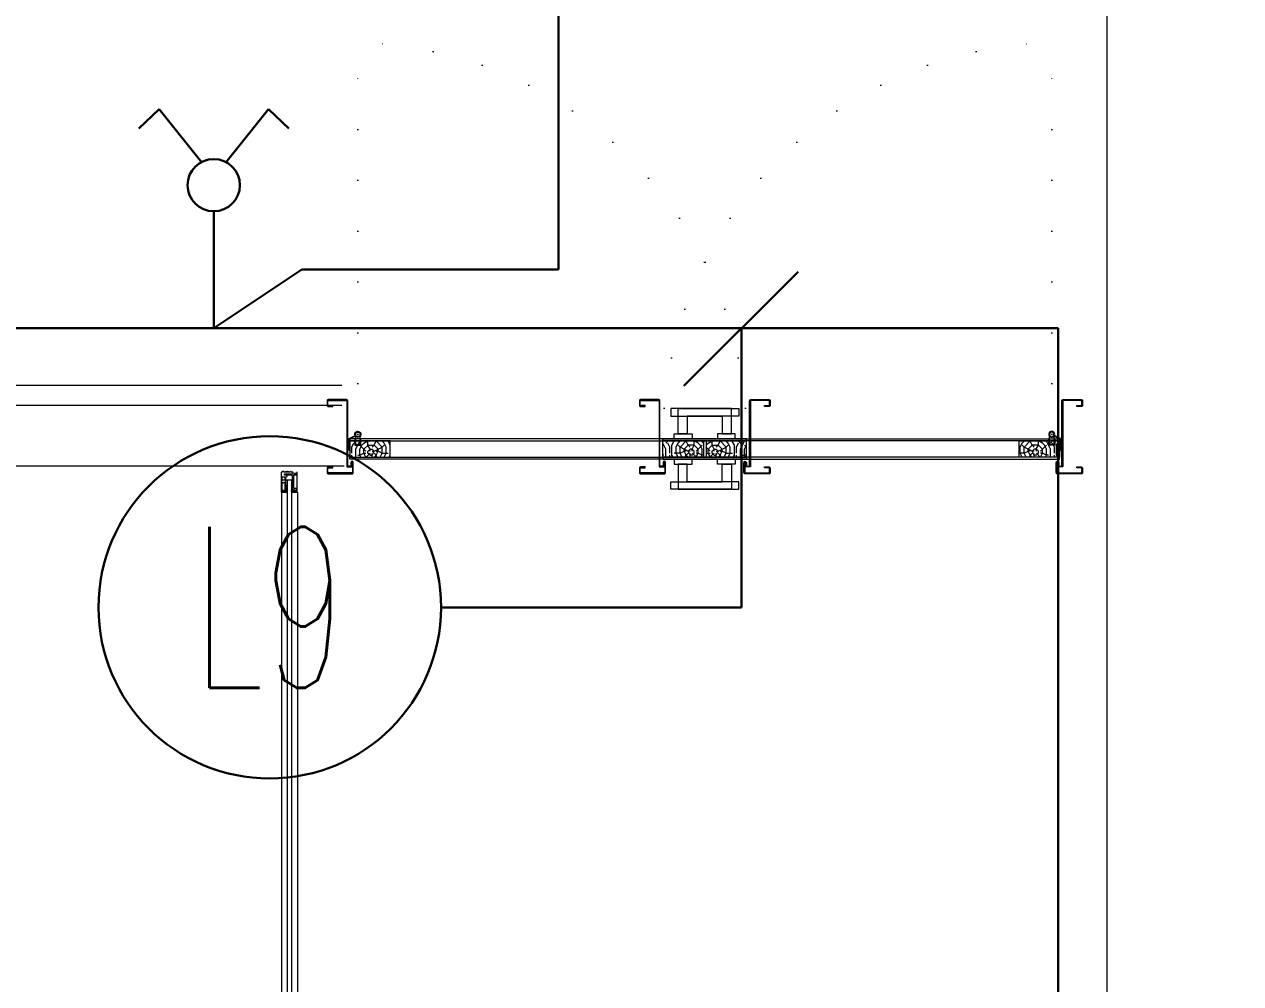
# Model space of a CAD drawing. Header units: metres. Extents: x -13316 to 152404, y -3899 to 30226.
# Drawn here: x 84911.8 to 85213.2, y 3106.5 to 3344.4 of the extents above; entities that cross this region are included whole.
import ezdxf
from ezdxf.enums import TextEntityAlignment as Align

# ---------------------------------------------------------------- set-up
doc = ezdxf.new("R2010")
doc.units = ezdxf.units.M
doc.header["$LTSCALE"] = 100
doc.header["$MEASUREMENT"] = 0
doc.linetypes.add('DOT2', pattern=[0.125, 0, -0.125])
doc.linetypes.add('HIDDEN', pattern=[0.375, 0.25, -0.125])
doc.layers.get('0').update_dxf_attribs({"color": 9, "lineweight": 9})
for name, color, linetype, lineweight in [('0 @ 1', 9, 'Continuous', 9), ('00', 9, 'Continuous', 9), ('01', 9, 'Continuous', 9), ('06C @ 1', 9, 'Continuous', 9), ('06D', 9, 'Continuous', 9), ('09', 9, 'Continuous', 9), ('10', 9, 'Continuous', 9), ('12', 9, 'Continuous', 9), ('15', 9, 'Continuous', 9), ('20', 9, 'DOT2', 9), ('E-KABLO', 7, 'Continuous', 30), ('E-KOMÜTATÖR ANAHTAR', 7, 'Continuous', 30), ('E-LINYE', 7, 'Continuous', 30)]:
    doc.layers.add(name, color=color, linetype=linetype, lineweight=lineweight)
doc.styles.add('E-YAZI', font='txttw.shx')
pattern_1 = [(225, (-604.72494, -2171.82614), (-0.0883883476, 0.0883883476), []), (135, (-604.72494, -2171.82614), (0.0883883476, 0.0883883476), [])]

# ---------------------------------------------------------------- blocks, each defined once
blk = doc.blocks.new('100_KOMÜTATÖR ANAHTAR')
at = {"layer": 'E-KOMÜTATÖR ANAHTAR', "color": 4}
for p, q in [((-1.695, 5.222), (-2.326, 4.622)), ((-0.372, 3.563), (-1.695, 5.222)), ((0.372, 3.563), (1.695, 5.222)), ((1.695, 5.222), (2.326, 4.622)), ((0, 2.053), (0, 0))]:
    blk.add_line(p, q, dxfattribs=at)
blk.add_circle((0, 2.863), 0.81, dxfattribs=at)
blk = doc.blocks.new('1.Bod.Ara.Sitatik Elk')
at = {"layer": '01'}
blk.add_lwpolyline([(900, -5950), (900, -5950), (900, -5950), (900, -5400), (1170, -5400), (1170, -5950), (1170, -5950), (1170, -5950), (1210, -5950), (1210, -5350), (860, -5350), (860, -5950), (900, -5950)], dxfattribs=at)
blk = doc.blocks.new('p-strahle-alüminyumdoğramaprofili')
at = {"layer": '10'}
h = blk.add_hatch(dxfattribs=at)
h.set_pattern_fill('NET', color=256, angle=315, style=0)
h.set_pattern_definition(pattern_1)
h.paths.add_polyline_path([(-4.62, 2.65), (-4.68, 2.65), (-4.72, 2.75), (-4.72, 2.8), (-4.69, 2.8), (-4.69, 2.92), (-4.98, 2.92), (-4.98, 2.8), (-4.95, 2.8), (-4.99, 2.65), (-5.08, 2.66), (-5.25, 2.28), (-5.14, 2.28), (-5.14, 2.33), (-4.98, 2.52, 0.2599), (-4.9, 2.28), (-4.66, 2.28, 0.382682)])
h.paths.add_polyline_path([(-4.86, 2.52), (-4.67, 2.52, -2.16717)], flags=16)
h = blk.add_hatch(dxfattribs=at)
h.set_pattern_fill('NET', color=256, angle=315, style=0)
h.set_pattern_definition(pattern_1)
h.paths.add_polyline_path([(-4.62, 0.88), (-4.68, 0.88), (-4.72, 0.77), (-4.72, 0.73), (-4.69, 0.73), (-4.69, 0.6), (-4.98, 0.6), (-4.98, 0.73), (-4.95, 0.73), (-4.99, 0.88), (-5.08, 0.87), (-5.25, 1.24), (-5.14, 1.24), (-5.14, 1.2), (-4.98, 1.01, -0.2599), (-4.9, 1.24), (-4.66, 1.24, -0.382682)])
h.paths.add_polyline_path([(-4.86, 1), (-4.67, 1, 2.16717)], flags=16)
h = blk.add_hatch(dxfattribs=at)
h.set_pattern_fill('NET', color=256, angle=315, style=0)
h.set_pattern_definition([(225, (-608.45214, -2173.53612), (-0.0883883476, 0.0883883476), []), (135, (-608.45214, -2173.53612), (0.0883883476, 0.0883883476), [])])
h.paths.add_polyline_path([(-3.45, 2.28), (-3.45, 2.57), (-4.49, 2.57), (-4.49, 2.28)])
h = blk.add_hatch(dxfattribs=at)
h.set_pattern_fill('NET', color=256, angle=315, style=0)
h.set_pattern_definition([(225, (-608.45214, -2180.04526), (-0.0883883476, 0.0883883476), []), (135, (-608.45214, -2180.04526), (0.0883883476, 0.0883883476), [])])
h.paths.add_polyline_path([(-3.45, 0.93), (-3.45, 1.24), (-4.49, 1.24), (-4.49, 0.93)])
h = blk.add_hatch(dxfattribs=at)
h.set_pattern_fill('NET', color=256, angle=315, style=0)
h.set_pattern_definition([(225, (-629.50454, -2177.58922), (-0.0883883476, 0.0883883476), []), (135, (-629.50454, -2177.58922), (0.0883883476, 0.0883883476), [])])
h.paths.add_polyline_path([(0, 0.68), (0, 1.75), (-0.18, 1.75), (-0.18, 0.68)])
for points in [[(-4.92, 3.6), (-4.92, 3.16), (-4.61, 3.16), (-4.61, 2.87), (-4.52, 2.87), (-4.62, 2.65), (-4.68, 2.65), (-4.72, 2.75), (-4.72, 2.8), (-4.69, 2.8), (-4.69, 3.05), (-4.98, 3.05), (-4.98, 2.8), (-4.95, 2.8), (-4.99, 2.65), (-5.08, 2.66), (-5.07, 3.76), (-0.11, 3.76)], [(-5.08, 2.66), (-5.25, 2.28)], [(-5.09, 0.88), (-5.25, 1.24)], [(-4.98, 2.52), (-5.14, 2.33), (-5.14, 2.28)], [(-4.98, 1.01), (-5.14, 1.2), (-5.14, 1.24)], [(-4.69, 2.92), (-4.98, 2.92)], [(-4.71, 0.6), (-4.98, 0.6)], [(-2.83, 0.2), (-2.67, 0.2), (-2.67, -0.04), (-4.87, -0.04), (-4.87, 0.19), (-4.57, 0.19), (-4.57, 0.73), (-2.67, 0.73)], [(-4.52, 2.87), (-4.49, 2.87), (-4.49, 2.26)], [(-4.49, 0.93), (-4.49, 0.93), (-4.49, 1.26)], [(-3.45, 2.26), (-3.45, 2.57)], [(-3.45, 1.26), (-3.45, 0.93)], [(-2.08, 0.93), (-2.08, 2.57)], [(-0.18, 0.68), (0, 0.68), (0, 1.75)], [(-0.18, 1.75), (0, 1.75)]]:
    blk.add_lwpolyline(points, dxfattribs=at)
for points in [[(-0.57, 3.26), (-0.57, 3.62), (-4.89, 3.62), (-4.89, 3.65, 0.561743), (-4.97, 3.66, 0.595966), (-4.92, 3.6, -2.204878)], [(-4.61, 2.87), (-4.49, 3.45, -0.833203), (-4.18, 3.44, -0.447088)], [(-4.18, 3.44), (-4.18, 2.99, 0.414214), (-4.07, 2.89), (-0.82, 2.89), (-0.82, 3.62)], [(-0.11, 3.76), (-0.11, 3.62), (-0.45, 3.62), (-0.45, 3.14, -1), (-0.66, 3.14)], [(-0.66, 3.14, -0.305404), (-0.57, 3.26, -5.773092)], [(-4.67, 2.52), (-4.86, 2.52, 1)], [(-4.67, 1), (-4.86, 1, -1)], [(-4.49, 2.57), (-1.23, 2.57, -0.414214), (-0.9, 2.25), (-0.9, 1.22)], [(-2.67, 0.73), (-2.67, 0.32), (-2.83, 0.32, 1), (-2.83, 0.2, -1)]]:
    blk.add_lwpolyline(points, format="xyb", dxfattribs=at)
for points in [[(-0.18, 2.74), (-0.18, 2.21), (0, 2.21), (0, 2.08), (-0.18, 2.08), (-0.18, 0.43), (0, 0.43), (0, 0), (-0.12, 0), (-0.12, -0.24), (-5.09, -0.24), (-5.09, 0.88), (-4.98, 0.88), (-4.94, 0.7), (-4.99, 0.7), (-4.99, 0.33), (-4.71, 0.33), (-4.71, 0.88), (-4.56, 0.88), (-4.52, 0.93), (-1.28, 0.93), (-1.2, 1.22), (-0.9, 1.22), (-0.9, 0.62), (-0.58, 0.62), (-0.58, 2.74)], [(-2.03, 0.78), (-1.35, 0.78), (-1.35, 0.08), (-1.28, 0.04), (-1.28, -0.04), (-2.09, -0.04), (-2.09, 0.1), (-2.03, 0.15)]]:
    blk.add_lwpolyline(points, close=True, dxfattribs=at)
for centre, radius, start, end in [((-4.73, 2.47), 0.253, 168.6676, 234.1258), ((-4.73, 1.06), 0.253, 125.8742, 191.3324), ((-4.77, 2.44), 0.125, 139.5402, 40.4598), ((-4.77, 1.08), 0.125, 319.5402, 220.4598), ((-4.84, 2.48), 0.273, 305.9738, 36.4289), ((-4.84, 1.04), 0.273, 323.5711, 54.0262)]:
    blk.add_arc(centre, radius, start, end, dxfattribs=at)
blk = doc.blocks.new('p-kapı kolu')
for points in [[(2.2, 0), (2.2, -1.25), (-2.2, -1.25), (-2.2, 0), (2.2, 0)], [(1.225, -1.25), (1.225, -7.5), (-13.775, -7.5), (-13.775, -5.625), (-1.025, -5.625), (-1.025, -5.625), (-1.025, -1.25), (1.225, -1.25)]]:
    blk.add_lwpolyline(points)
blk = doc.blocks.new('K-AH-01')
at = {"layer": '09'}
h = blk.add_hatch(dxfattribs=at)
h.set_pattern_fill('LOGEND', color=256, scale=10, style=0)
h.set_pattern_definition([(7e-15, (-3944.073, -2726.897), (10, 10), [3, -7]), (7e-15, (-3944.073, -2726.397), (10, 10), [3, -7]), (7e-15, (-3943.573, -2725.397), (10, 10), [2, -8]), (7e-15, (-3943.073, -2724.397), (10, 10), [1.5, -8.5]), (7e-15, (-3943.073, -2723.397), (10, 10), [1, -9]), (7e-15, (-3945.573, -2722.397), (10, 10), [0.5, -2.5, 0.5, -6.5]), (7e-15, (-3944.073, -2721.897), (10, 10), [0.5, -4, 1.5, -4]), (7e-15, (-3942.073, -2721.397), (10, 10), [0.5, -0.5, 0.5, -8.5]), (7e-15, (-3942.573, -2720.897), (10, 10), [0.5, -9.5]), (7e-15, (-3943.073, -2719.897), (10, 10), [1.5, -8.5]), (7e-15, (-3943.073, -2718.897), (10, 10), [2, -8]), (7e-15, (-3943.573, -2717.897), (10, 10), [2.5, -3, 0.5, -4]), (90, (-3947.573, -2723.897), (-10, 10), [0.5, -1, 2.5, -6]), (90, (-3947.073, -2722.897), (-10, 10), [0.5, -0.5, 1.5, -7.5]), (90, (-3946.573, -2718.897), (-10, 10), [1, -9]), (90, (-3946.073, -2722.897), (-10, 10), [2, -3, 0.5, -4.5]), (90, (-3945.573, -2717.397), (-10, 10), [0.5, -9.5]), (90, (-3945.073, -2722.397), (-10, 10), [1.5, -8.5]), (90, (-3944.073, -2721.897), (-10, 10), [1, -9]), (90, (-3943.073, -2721.897), (-10, 10), [0.5, -1.5, 1.5, -6.5]), (90, (-3942.573, -2721.397), (-10, 10), [0.5, -9.5]), (90, (-3942.073, -2723.397), (-10, 10), [1.4, -8.6]), (90, (-3941.573, -2725.397), (-10, 10), [1, -9]), (90, (-3940.573, -2721.397), (-10, 10), [0.5, -9.5]), (90, (-3939.573, -2721.897), (-10, 10), [1.5, -8.5]), (90, (-3938.573, -2721.897), (-10, 10), [1.5, -8.5]), (45, (-3940.073, -2725.8966), (1e-15, 10), [0.7071, -0.7071, 0.7071, -12.020836]), (45, (-3942.073, -2723.3966), (1e-15, 10), [1.4142, -12.727936]), (45, (-3946.073, -2718.3966), (1e-15, 10), [1.4142, -12.727936]), (45, (-3944.073, -2720.8966), (1e-15, 10), [1.4142, -12.727936]), (45, (-3943.573, -2722.8966), (1e-15, 10), [1.4142, -12.727936]), (45, (-3940.573, -2724.8966), (1e-15, 10), [1.4142, -12.727936]), (45, (-3941.573, -2724.3966), (1e-15, 10), [2.12132, -12.020816]), (45, (-3944.573, -2719.8966), (1e-15, 10), [0.7071, -13.435036]), (45, (-3945.073, -2718.8966), (1e-15, 10), [0.7071, -13.435036]), (45, (-3941.073, -2718.8966), (1e-15, 10), [0.7071, -13.435036]), (45, (-3945.073, -2723.8966), (1e-15, 10), [0.7071, -13.435036]), (45, (-3939.573, -2720.3966), (1e-15, 10), [0.7071, -13.435036]), (45, (-3943.073, -2721.3966), (1e-15, 10), [0.7071, -13.435036]), (45, (-3942.073, -2720.3966), (1e-15, 10), [0.7071, -13.435036]), (135, (-3942.573, -2722.3966), (-10, 1e-15), [0.7071, -0.7071, 2.12132, -10.606616]), (135, (-3941.073, -2722.3966), (-10, 1e-15), [0.7071, -13.435036]), (135, (-3941.073, -2725.8966), (-10, 1e-15), [0.7071, -13.435036]), (135, (-3943.073, -2723.3966), (-10, 1e-15), [0.7071, -13.435036]), (135, (-3941.573, -2721.3966), (-10, 1e-15), [0.7071, -13.435036]), (135, (-3944.073, -2723.8966), (-10, 1e-15), [0.7071, -13.435036]), (135, (-3940.073, -2723.8966), (-10, 1e-15), [0.7071, -13.435036]), (135, (-3947.073, -2726.8966), (-10, 1e-15), [0.7071, -13.435036]), (135, (-3946.573, -2726.3966), (-10, 1e-15), [1.4142, -12.727936]), (135, (-3946.073, -2725.8966), (-10, 1e-15), [1.4142, -12.727936]), (135, (-3945.073, -2725.8966), (-10, 1e-15), [1.4142, -12.727936]), (135, (-3944.573, -2724.8966), (-10, 1e-15), [1.4142, -12.727936]), (135, (-3940.573, -2720.8966), (-10, 1e-15), [1.4142, -12.727936]), (135, (-3938.573, -2725.8966), (-10, 1e-15), [1.4142, -12.727936]), (135, (-3938.073, -2717.8966), (-10, 1e-15), [1.4142, -12.727936]), (135, (-3938.073, -2718.8966), (-10, 1e-15), [1.4142, -12.727936]), (135, (-3939.073, -2719.3966), (-10, 1e-15), [1.4142, -12.727936]), (135, (-3946.073, -2719.3966), (-10, 1e-15), [2.12132, -12.020816]), (135, (-3939.573, -2720.3966), (-10, 1e-15), [2.12132, -12.020816]), (26.56505, (-3945.0727, -2717.3966), (10, 4e-09), [1.118, -21.24268]), (26.56505, (-3945.0727, -2722.3966), (10, 4e-09), [1.118, -21.24268]), (26.56505, (-3944.0727, -2719.3966), (10, 4e-09), [1.118, -21.24268]), (26.56505, (-3941.0727, -2726.3966), (10, 4e-09), [1.118, -21.24268]), (26.56505, (-3941.5727, -2725.3966), (10, 4e-09), [1.118, -21.24268]), (26.56505, (-3944.5727, -2723.3966), (10, 4e-09), [1.118, -21.24268]), (26.56505, (-3944.5727, -2718.3966), (10, 4e-09), [1.118, -21.24268]), (26.56505, (-3941.5727, -2721.3966), (10, 4e-09), [2.236, -20.12468]), (63.43495, (-3941.5727, -2719.8966), (5e-10, 10), [1.118, -21.24268]), (63.43495, (-3940.0727, -2722.8966), (5e-10, 10), [1.118, -21.24268]), (63.43495, (-3945.0727, -2720.8966), (5e-10, 10), [1.118, -21.24268]), (63.43495, (-3947.0727, -2720.3966), (5e-10, 10), [1.118, -21.24268]), (63.43495, (-3941.0727, -2722.3966), (5e-10, 10), [1.118, -21.24268]), (63.43495, (-3942.0727, -2722.3966), (5e-10, 10), [1.118, -21.24268]), (63.43495, (-3946.0727, -2720.8966), (5e-10, 10), [2.236, -20.12468]), (63.43495, (-3938.5727, -2724.3966), (5e-10, 10), [2.236, -20.12468]), (63.43495, (-3939.5727, -2723.8966), (5e-10, 10), [2.236, -20.12468]), (116.56505, (-3947.5727, -2725.3966), (-4e-09, 10), [1.118, -21.24268]), (116.56505, (-3947.5727, -2719.8966), (-4e-09, 10), [1.118, -21.24268]), (116.56505, (-3945.5727, -2726.8966), (-4e-09, 10), [1.118, -21.24268]), (116.56505, (-3946.5727, -2717.8966), (-4e-09, 10), [1.118, -21.24268]), (116.56505, (-3945.5727, -2723.8966), (-4e-09, 10), [1.118, -21.24268]), (116.56505, (-3943.5727, -2722.8966), (-4e-09, 10), [1.118, -21.24268]), (116.56505, (-3942.5727, -2720.8966), (-4e-09, 10), [1.118, -21.24268]), (116.56505, (-3947.0727, -2724.8966), (3.2e-06, 10.0000016), [1.118, -21.24268]), (116.56505, (-3944.5727, -2723.3966), (-4e-09, 10), [1.118, -21.24268]), (116.56505, (-3941.5727, -2724.3966), (-4e-09, 10), [1.118, -21.24268]), (116.56505, (-3940.5727, -2723.3966), (-4e-09, 10), [1.118, -21.24268]), (116.56505, (-3938.5727, -2720.3966), (-4e-09, 10), [1.118, -21.24268]), (116.56505, (-3946.0727, -2717.3966), (-4e-09, 10), [1.118, -21.24268]), (116.56505, (-3947.5727, -2717.8966), (-4e-09, 10), [2.236, -20.12468]), (116.56505, (-3946.0727, -2724.8966), (-4e-09, 10), [2.236, -20.12468]), (153.43495, (-3947.5727, -2726.3966), (-10, 5e-10), [1.118, -21.24268]), (153.43495, (-3939.0727, -2726.8966), (-10, 5e-10), [1.118, -21.24268]), (153.43495, (-3939.5727, -2721.8966), (-10, 5e-10), [1.118, -21.24268]), (153.43495, (-3943.5727, -2725.3966), (-10, 5e-10), [1.118, -21.24268]), (153.43495, (-3944.0727, -2726.3966), (-10, 5e-10), [1.118, -21.24268]), (153.43495, (-3943.0727, -2724.3966), (-10, 5e-10), [1.118, -21.24268]), (153.43495, (-3940.0727, -2718.3966), (-10, 5e-10), [1.118, -21.24268]), (153.43495, (-3939.0727, -2717.8966), (-10, 5e-10), [2.236, -20.12468])])
h.paths.add_polyline_path([(10.77, 6.46), (10.77, 2.46), (0.77, 2.46), (0.77, 6.46)])
h = blk.add_hatch(dxfattribs=at)
h.set_pattern_fill('LOGEND', color=256, scale=10, style=0)
h.set_pattern_definition([(7e-15, (-3938.781, -2726.897), (10, 10), [3, -7]), (7e-15, (-3938.781, -2726.397), (10, 10), [3, -7]), (7e-15, (-3938.281, -2725.397), (10, 10), [2, -8]), (7e-15, (-3937.781, -2724.397), (10, 10), [1.5, -8.5]), (7e-15, (-3937.781, -2723.397), (10, 10), [1, -9]), (7e-15, (-3940.281, -2722.397), (10, 10), [0.5, -2.5, 0.5, -6.5]), (7e-15, (-3938.781, -2721.897), (10, 10), [0.5, -4, 1.5, -4]), (7e-15, (-3936.781, -2721.397), (10, 10), [0.5, -0.5, 0.5, -8.5]), (7e-15, (-3937.281, -2720.897), (10, 10), [0.5, -9.5]), (7e-15, (-3937.781, -2719.897), (10, 10), [1.5, -8.5]), (7e-15, (-3937.781, -2718.897), (10, 10), [2, -8]), (7e-15, (-3938.281, -2717.897), (10, 10), [2.5, -3, 0.5, -4]), (90, (-3942.281, -2723.897), (-10, 10), [0.5, -1, 2.5, -6]), (90, (-3941.781, -2722.897), (-10, 10), [0.5, -0.5, 1.5, -7.5]), (90, (-3941.281, -2718.897), (-10, 10), [1, -9]), (90, (-3940.781, -2722.897), (-10, 10), [2, -3, 0.5, -4.5]), (90, (-3940.281, -2717.397), (-10, 10), [0.5, -9.5]), (90, (-3939.781, -2722.397), (-10, 10), [1.5, -8.5]), (90, (-3938.781, -2721.897), (-10, 10), [1, -9]), (90, (-3937.781, -2721.897), (-10, 10), [0.5, -1.5, 1.5, -6.5]), (90, (-3937.281, -2721.397), (-10, 10), [0.5, -9.5]), (90, (-3936.781, -2723.397), (-10, 10), [1.4, -8.6]), (90, (-3936.281, -2725.397), (-10, 10), [1, -9]), (90, (-3935.281, -2721.397), (-10, 10), [0.5, -9.5]), (90, (-3934.281, -2721.897), (-10, 10), [1.5, -8.5]), (90, (-3933.281, -2721.897), (-10, 10), [1.5, -8.5]), (45, (-3934.781, -2725.8966), (1e-15, 10), [0.7071, -0.7071, 0.7071, -12.020836]), (45, (-3936.781, -2723.3966), (1e-15, 10), [1.4142, -12.727936]), (45, (-3940.781, -2718.3966), (1e-15, 10), [1.4142, -12.727936]), (45, (-3938.781, -2720.8966), (1e-15, 10), [1.4142, -12.727936]), (45, (-3938.281, -2722.8966), (1e-15, 10), [1.4142, -12.727936]), (45, (-3935.281, -2724.8966), (1e-15, 10), [1.4142, -12.727936]), (45, (-3936.281, -2724.3966), (1e-15, 10), [2.12132, -12.020816]), (45, (-3939.281, -2719.8966), (1e-15, 10), [0.7071, -13.435036]), (45, (-3939.781, -2718.8966), (1e-15, 10), [0.7071, -13.435036]), (45, (-3935.781, -2718.8966), (1e-15, 10), [0.7071, -13.435036]), (45, (-3939.781, -2723.8966), (1e-15, 10), [0.7071, -13.435036]), (45, (-3934.281, -2720.3966), (1e-15, 10), [0.7071, -13.435036]), (45, (-3937.781, -2721.3966), (1e-15, 10), [0.7071, -13.435036]), (45, (-3936.781, -2720.3966), (1e-15, 10), [0.7071, -13.435036]), (135, (-3937.281, -2722.3966), (-10, 1e-15), [0.7071, -0.7071, 2.12132, -10.606616]), (135, (-3935.781, -2722.3966), (-10, 1e-15), [0.7071, -13.435036]), (135, (-3935.781, -2725.8966), (-10, 1e-15), [0.7071, -13.435036]), (135, (-3937.781, -2723.3966), (-10, 1e-15), [0.7071, -13.435036]), (135, (-3936.281, -2721.3966), (-10, 1e-15), [0.7071, -13.435036]), (135, (-3938.781, -2723.8966), (-10, 1e-15), [0.7071, -13.435036]), (135, (-3934.781, -2723.8966), (-10, 1e-15), [0.7071, -13.435036]), (135, (-3941.781, -2726.8966), (-10, 1e-15), [0.7071, -13.435036]), (135, (-3941.281, -2726.3966), (-10, 1e-15), [1.4142, -12.727936]), (135, (-3940.781, -2725.8966), (-10, 1e-15), [1.4142, -12.727936]), (135, (-3939.781, -2725.8966), (-10, 1e-15), [1.4142, -12.727936]), (135, (-3939.281, -2724.8966), (-10, 1e-15), [1.4142, -12.727936]), (135, (-3935.281, -2720.8966), (-10, 1e-15), [1.4142, -12.727936]), (135, (-3933.281, -2725.8966), (-10, 1e-15), [1.4142, -12.727936]), (135, (-3932.781, -2717.8966), (-10, 1e-15), [1.4142, -12.727936]), (135, (-3932.781, -2718.8966), (-10, 1e-15), [1.4142, -12.727936]), (135, (-3933.781, -2719.3966), (-10, 1e-15), [1.4142, -12.727936]), (135, (-3940.781, -2719.3966), (-10, 1e-15), [2.12132, -12.020816]), (135, (-3934.281, -2720.3966), (-10, 1e-15), [2.12132, -12.020816]), (26.56505, (-3939.7813, -2717.3966), (10, 4e-09), [1.118, -21.24268]), (26.56505, (-3939.7813, -2722.3966), (10, 4e-09), [1.118, -21.24268]), (26.56505, (-3938.7813, -2719.3966), (10, 4e-09), [1.118, -21.24268]), (26.56505, (-3935.7813, -2726.3966), (10, 4e-09), [1.118, -21.24268]), (26.56505, (-3936.2813, -2725.3966), (10, 4e-09), [1.118, -21.24268]), (26.56505, (-3939.2813, -2723.3966), (10, 4e-09), [1.118, -21.24268]), (26.56505, (-3939.2813, -2718.3966), (10, 4e-09), [1.118, -21.24268]), (26.56505, (-3936.2813, -2721.3966), (10, 4e-09), [2.236, -20.12468]), (63.43495, (-3936.2813, -2719.8966), (5e-10, 10), [1.118, -21.24268]), (63.43495, (-3934.7813, -2722.8966), (5e-10, 10), [1.118, -21.24268]), (63.43495, (-3939.7813, -2720.8966), (5e-10, 10), [1.118, -21.24268]), (63.43495, (-3941.7813, -2720.3966), (5e-10, 10), [1.118, -21.24268]), (63.43495, (-3935.7813, -2722.3966), (5e-10, 10), [1.118, -21.24268]), (63.43495, (-3936.7813, -2722.3966), (5e-10, 10), [1.118, -21.24268]), (63.43495, (-3940.7813, -2720.8966), (5e-10, 10), [2.236, -20.12468]), (63.43495, (-3933.2813, -2724.3966), (5e-10, 10), [2.236, -20.12468]), (63.43495, (-3934.2813, -2723.8966), (5e-10, 10), [2.236, -20.12468]), (116.56505, (-3942.2813, -2725.3966), (-4e-09, 10), [1.118, -21.24268]), (116.56505, (-3942.2813, -2719.8966), (-4e-09, 10), [1.118, -21.24268]), (116.56505, (-3940.2813, -2726.8966), (-4e-09, 10), [1.118, -21.24268]), (116.56505, (-3941.2813, -2717.8966), (-4e-09, 10), [1.118, -21.24268]), (116.56505, (-3940.2813, -2723.8966), (-4e-09, 10), [1.118, -21.24268]), (116.56505, (-3938.2813, -2722.8966), (-4e-09, 10), [1.118, -21.24268]), (116.56505, (-3937.2813, -2720.8966), (-4e-09, 10), [1.118, -21.24268]), (116.56505, (-3941.7813, -2724.8966), (3.2e-06, 10.0000016), [1.118, -21.24268]), (116.56505, (-3939.2813, -2723.3966), (-4e-09, 10), [1.118, -21.24268]), (116.56505, (-3936.2813, -2724.3966), (-4e-09, 10), [1.118, -21.24268]), (116.56505, (-3935.2813, -2723.3966), (-4e-09, 10), [1.118, -21.24268]), (116.56505, (-3933.2813, -2720.3966), (-4e-09, 10), [1.118, -21.24268]), (116.56505, (-3940.7813, -2717.3966), (-4e-09, 10), [1.118, -21.24268]), (116.56505, (-3942.2813, -2717.8966), (-4e-09, 10), [2.236, -20.12468]), (116.56505, (-3940.7813, -2724.8966), (-4e-09, 10), [2.236, -20.12468]), (153.43495, (-3942.2813, -2726.3966), (-10, 5e-10), [1.118, -21.24268]), (153.43495, (-3933.7813, -2726.8966), (-10, 5e-10), [1.118, -21.24268]), (153.43495, (-3934.2813, -2721.8966), (-10, 5e-10), [1.118, -21.24268]), (153.43495, (-3938.2813, -2725.3966), (-10, 5e-10), [1.118, -21.24268]), (153.43495, (-3938.7813, -2726.3966), (-10, 5e-10), [1.118, -21.24268]), (153.43495, (-3937.7813, -2724.3966), (-10, 5e-10), [1.118, -21.24268]), (153.43495, (-3934.7813, -2718.3966), (-10, 5e-10), [1.118, -21.24268]), (153.43495, (-3933.7813, -2717.8966), (-10, 5e-10), [2.236, -20.12468])])
h.paths.add_polyline_path([(89.06, 2.47), (89.06, 6.46), (99.06, 6.47), (99.06, 2.47)])
at = {"layer": '10'}
for points in [[(-0.44, -1.7), (1.3, -1.7, 0.414214), (1.6, -1.4), (1.6, 1.1, 0.414214), (1.3, 1.4, 0.414214), (1, 1.1), (1, 0.2), (0.2, 0.2), (0.2, 16.4, 0.414214), (-0.1, 16.7), (-4.6, 16.7, 0.414214), (-4.9, 16.4), (-4.9, 15.3, 0.414214), (-4.6, 15), (-3.5, 15), (-3.5, 15.2), (-4.6, 15.2, -0.414214), (-4.7, 15.3), (-4.7, 16.4, -0.414214), (-4.6, 16.5), (-0.2, 16.5), (-0.1, 16.5, -0.414214), (0, 16.4), (0, 0), (1.2, 0), (1.2, 1.1, -0.414214), (1.3, 1.2, -0.414214), (1.4, 1.1), (1.4, -1.4, -0.414214), (1.3, -1.5), (-0.44, -1.5), (-4.6, -1.5, -0.414214), (-4.7, -1.4), (-4.7, -0.3, -0.414214), (-4.6, -0.2), (-3.5, -0.2), (-3.5, 0), (-4.6, 0, 0.414214), (-4.9, -0.3), (-4.9, -1.4, 0.414214), (-4.6, -1.7)], [(100.44, -1.7), (98.7, -1.7, -0.414214), (98.4, -1.4), (98.4, 1.1, -0.414214), (98.7, 1.4, -0.414214), (99, 1.1), (99, 0.2), (99.8, 0.2), (99.8, 16.4, -0.414214), (100.1, 16.7), (104.6, 16.7, -0.414214), (104.9, 16.4), (104.9, 15.3, -0.414214), (104.6, 15), (103.5, 15), (103.5, 15.2), (104.6, 15.2, 0.414214), (104.7, 15.3), (104.7, 16.4, 0.414214), (104.6, 16.5), (100.2, 16.5), (100.1, 16.5, 0.414214), (100, 16.4), (100, 0), (98.8, 0), (98.8, 1.1, 0.414214), (98.7, 1.2, 0.414214), (98.6, 1.1), (98.6, -1.4, 0.414214), (98.7, -1.5), (100.44, -1.5), (104.6, -1.5, 0.414214), (104.7, -1.4), (104.7, -0.3, 0.414214), (104.6, -0.2), (103.5, -0.2), (103.5, 0), (104.6, 0, -0.414214), (104.9, -0.3), (104.9, -1.4, -0.414214), (104.6, -1.7)], [(2.15, 7.6), (0.77, 6.96), (0.77, 4.09), (0.57, 4.09), (0.57, 7.09), (2.04, 7.77, -14.796002)]]:
    blk.add_lwpolyline(points, format="xyb", close=True, dxfattribs=at)
blk.add_circle((2.72, 8.09), 0.55, dxfattribs=at)
at = {"layer": '12'}
for points in [[(0.77, 6.46), (99.06, 6.47), (99.06, 6.97), (0.77, 6.96)], [(0.77, 2.46), (10.77, 2.46), (10.77, 6.46), (0.77, 6.46)], [(89.06, 2.46), (99.06, 2.46), (99.06, 6.47), (89.06, 6.47)], [(0.77, 2.46), (99.06, 2.46), (99.06, 1.96), (0.77, 1.96)]]:
    blk.add_lwpolyline(points, close=True, dxfattribs=at)
at = {"layer": '20'}
blk.add_lwpolyline([(2.72, 8.09), (2.72, 105.23)], dxfattribs=at)
at = {"layer": '20', "linetype": 'HIDDEN'}
for points in [[(1.97, 6.89), (1.97, 5.39), (3.47, 5.39), (3.47, 6.89)], [(2.17, 7.58), (2.17, 5.59), (3.27, 5.59), (3.27, 7.58)]]:
    blk.add_lwpolyline(points, dxfattribs=at)
at = {"layer": '20'}
blk.add_arc((0.77, 6.96), 98.29, 357.0842, 88.8632, dxfattribs=at)
at = {"layer": '06C @ 1', "xscale": -1, "rotation": 180}
blk.add_blockref('p-kapı kolu', (94.06, 6.97), dxfattribs=at)
at = {"layer": '06C @ 1'}
blk.add_blockref('p-kapı kolu', (94.06, 1.96), dxfattribs=at)
blk = doc.blocks.new('1.Bod.Ara.Mimari Elk')
at = {"layer": '00', "color": 2}
blk.add_line((670.44, -5695.12), (40, -5695), dxfattribs=at)
at = {"layer": '00'}
for p, q in [((670.44, -5700.12), (40, -5700)), ((671, -5715.12), (40, -5715))]:
    blk.add_line(p, q, dxfattribs=at)
at = {"layer": '06D'}
for points in [[(655.5, -5721.56), (655.42, -6167.66)], [(659.5, -5721.56), (659.42, -6167.67)]]:
    blk.add_lwpolyline(points, dxfattribs=at)
at = {"layer": '15'}
for points in [[(656.92, -6170.66), (657.01, -5718.56)], [(658.01, -5718.56), (657.92, -6170.66)]]:
    blk.add_lwpolyline(points, dxfattribs=at)
blk.add_blockref('K-AH-01', (671.7, -5715.32))
at = {"xscale": -1}
blk.add_blockref('K-AH-01', (849.1, -5715.32), dxfattribs=at)
at = {"layer": '0 @ 1', "linetype": 'Continuous', "xscale": -1, "rotation": 270}
blk.add_blockref('p-strahle-alüminyumdoğramaprofili', (655.66, -5716.48), dxfattribs=at)

msp = doc.modelspace()

# ---------------------------------------------------------------- linework, layer by layer
at = {"layer": 'E-KABLO', "color": 6}
for p, q in [((85044.16, 3283.61), (85044.16, 3359.12)), ((84958.71, 3269.1), (84980.55, 3283.61)), ((84980.55, 3283.61), (85044.16, 3283.61)), ((84958.71, 3281.65), (84958.71, 3269.1)), ((84958.71, 3269.1), (84769.1, 3269.1)), ((84958.71, 3269.1), (85168.01, 3269.1))]:
    msp.add_line(p, q, dxfattribs=at)
at = {"layer": 'E-KABLO', "color": 5}
msp.add_line((85168.01, 2927.36), (85168.01, 3269.1), dxfattribs=at)
at = {"layer": 'E-LINYE', "color": 7, "linetype": 'Continuous'}
for p, q in [((85075.22, 3254.77), (85103.51, 3283.06)), ((85089.53, 3199.86), (85089.53, 3268.91)), ((85014.94, 3199.86), (85089.53, 3199.86))]:
    msp.add_line(p, q, dxfattribs=at)
msp.add_circle((84972.59, 3199.86), 42.44, dxfattribs=at)

# ---------------------------------------------------------------- block references
for name in ['1.Bod.Ara.Mimari Elk', '1.Bod.Ara.Sitatik Elk']:
    msp.add_blockref(name, (84320, 8950))
at = {"layer": 'E-KOMÜTATÖR ANAHTAR', "xscale": -8, "yscale": 8, "zscale": 8, "rotation": 1.595275911370209e-08}
msp.add_blockref('100_KOMÜTATÖR ANAHTAR', (84958.71, 3281.65), dxfattribs=at)

# ---------------------------------------------------------------- texts
at = {"layer": 'E-LINYE', "color": 3, "linetype": 'Continuous', "style": 'E-YAZI', "width": 0.6}
msp.add_text('L9', height=40, dxfattribs=at).set_placement((84972.59, 3199.86), align=Align.MIDDLE_CENTER)

doc.saveas('drawing.dxf')
